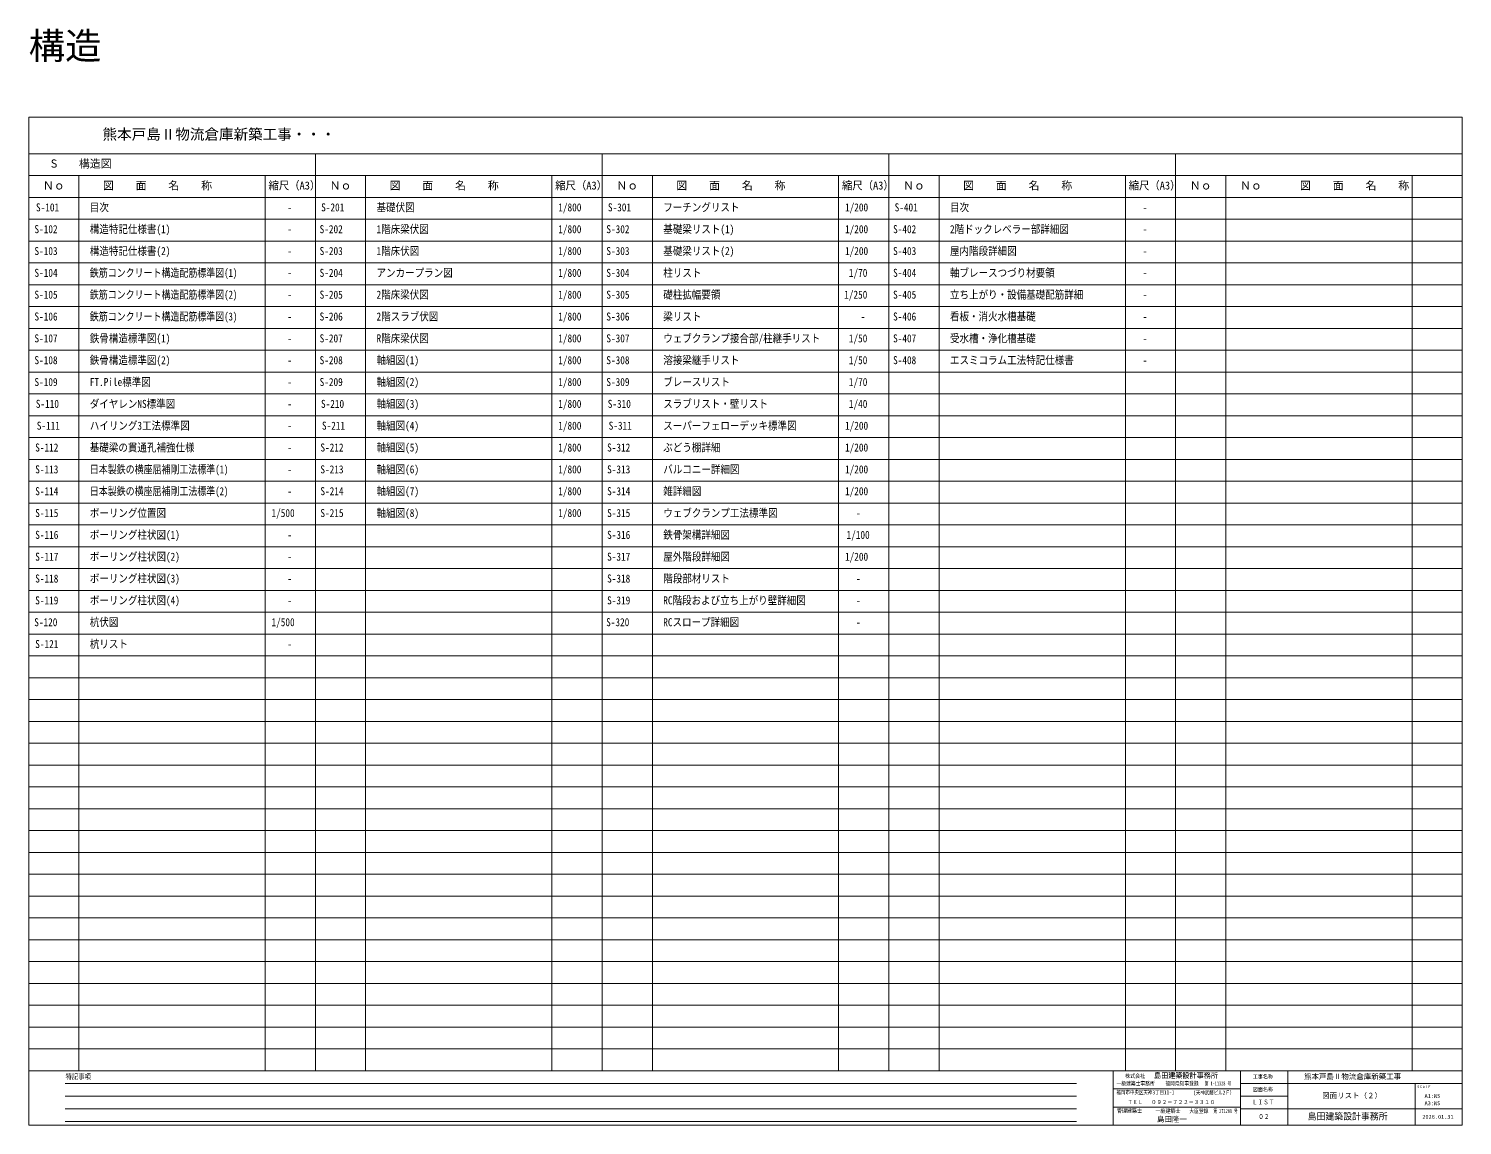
# Model space of a CAD drawing. Units: millimetres at full size. Extents: x -61750 to 61750, y -27874 to 28326.
# Drawn here: x -19700 to 19700, y -27874 to 2262 of the extents above; entities that cross this region are included whole.
import ezdxf
from ezdxf.enums import TextEntityAlignment as Align

# ---------------------------------------------------------------- set-up
doc = ezdxf.new("R2010")
doc.units = ezdxf.units.MM
doc.header["$LTSCALE"] = 30
doc.layers.add('1-8_設備', color=7, linetype='Continuous', lineweight=18)
doc.layers.add('F-0_補助線', color=7, linetype='Continuous', lineweight=18)
doc.layers.add('F-2_99_頁番号', color=7, linetype='Continuous')
doc.styles.add('ＭＳ ゴシック', font='')
doc.styles.get('ＭＳ ゴシック').set_extended_font_data('MS Gothic')

msp = doc.modelspace()

# ---------------------------------------------------------------- linework, layer by layer
at = {"layer": '1-8_設備', "color": 3}
for p, q in [((19700, -1173.87), (-19700, -1173.87)), ((19700, -1173.87), (-19700, -1173.87)), ((19700, -1773.87), (-19700, -1773.87)), ((-18320, -1773.87), (-18320, -26373.87)), ((-13200, -1773.87), (-13200, -26373.87)), ((-10440, -1773.87), (-10440, -21573.87)), ((-5320, -1773.87), (-5320, -26373.87)), ((-2560, -1773.87), (-2560, -26373.87)), ((2560, -1773.87), (2560, -26373.87)), ((5320, -1773.87), (5320, -26373.87)), ((10440, -1773.87), (10440, -26373.87)), ((13200, -1773.87), (13200, -26373.87)), ((18320, -1773.87), (18320, -26373.87)), ((19700, -2373.87), (-19700, -2373.87)), ((19700, -2973.87), (-19700, -2973.87)), ((19700, -3573.87), (-19700, -3573.87)), ((19700, -4173.87), (-19700, -4173.87)), ((19700, -4773.87), (-19700, -4773.87)), ((19700, -5373.87), (-19700, -5373.87)), ((19700, -5973.87), (-19700, -5973.87)), ((19700, -6573.87), (-19700, -6573.87)), ((19700, -7173.87), (-19700, -7173.87)), ((19700, -7773.87), (-19700, -7773.87)), ((-19700, -8373.87), (19700, -8373.87)), ((-19700, -8973.87), (19700, -8973.87)), ((-19700, -9573.87), (19700, -9573.87)), ((-19700, -10173.87), (19700, -10173.87)), ((19700, -10773.87), (-19700, -10773.87)), ((-19700, -11373.87), (19700, -11373.87)), ((-19700, -11973.87), (19700, -11973.87)), ((-19700, -12573.87), (19700, -12573.87)), ((-19700, -13173.87), (19700, -13173.87)), ((-19700, -13773.87), (19700, -13773.87)), ((19700, -14373.87), (-19700, -14373.87)), ((-19700, -14973.87), (19700, -14973.87)), ((-19700, -15573.87), (19700, -15573.87)), ((-19700, -16173.87), (19700, -16173.87)), ((-19700, -16773.87), (19700, -16773.87)), ((-19700, -17373.87), (19700, -17373.87)), ((-19700, -17973.87), (19700, -17973.87)), ((-19700, -18573.87), (19700, -18573.87)), ((-19700, -19173.87), (19700, -19173.87)), ((-19700, -19773.87), (19700, -19773.87)), ((-19700, -20373.87), (19700, -20373.87)), ((-19700, -20973.87), (19700, -20973.87)), ((-19700, -21573.87), (19700, -21573.87)), ((-10440, -21573.87), (-10440, -26373.87)), ((-19700, -22173.87), (19700, -22173.87)), ((-19700, -22773.87), (19700, -22773.87)), ((-19700, -23373.87), (19700, -23373.87)), ((-19700, -23973.87), (19700, -23973.87)), ((-19700, -24573.87), (19700, -24573.87)), ((-19700, -25173.87), (19700, -25173.87)), ((-19700, -25773.87), (19700, -25773.87)), ((-2560, -25773.87), (-2560, -26373.87))]:
    msp.add_line(p, q, dxfattribs=at)
at = {"layer": '1-8_設備', "color": 54}
for p, q in [((-11820, -1173.87), (-11820, -26373.87)), ((-3940, -1173.87), (-3940, -26373.87)), ((3940, -1173.87), (3940, -26373.87)), ((11820, -1173.87), (11820, -26373.87))]:
    msp.add_line(p, q, dxfattribs=at)
at = {"layer": 'F-0_補助線', "color": 20}
for p, q in [((-19700, -173.87), (19700, -173.87)), ((19700, -27873.87), (19700, -173.87)), ((19700, -26373.87), (-19700, -26373.87)), ((10100, -26373.87), (10100, -27873.87)), ((13600, -26373.87), (13600, -27873.87)), ((14900, -26373.87), (14900, -27873.87)), ((13600, -26723.87), (19700, -26723.87)), ((18400, -27073.87), (18400, -26723.87)), ((13600, -26873.87), (10100, -26873.87)), ((14900, -27073.87), (13600, -27073.87)), ((18400, -27073.87), (18400, -27873.87)), ((13600, -27373.87), (10100, -27373.87)), ((13600, -27423.87), (19700, -27423.87))]:
    msp.add_line(p, q, dxfattribs=at)
at = {"layer": 'F-0_補助線'}
for p, q in [((-18700, -26722.52), (9100, -26722.52)), ((-18700, -27072.52), (9100, -27072.52)), ((-18700, -27422.52), (9100, -27422.52)), ((-18700, -27772.52), (9100, -27772.52))]:
    msp.add_line(p, q, dxfattribs=at)
at = {"layer": 'F-0_補助線', "color": 20}
msp.add_lwpolyline([(19700, -27873.87), (-19700, -27873.87), (-19700, -173.87)], dxfattribs=at)

# ---------------------------------------------------------------- texts
at = {"layer": '1-8_設備', "style": 'ＭＳ ゴシック'}
for s, height, p in [('構造', 733.1, (-19700, 1201.83)), ('熊本戸島Ⅱ物流倉庫新築工事・・・', 293.3, (-17670, -873.87)), ('構造図', 219.9, (-18320, -1623.87)), ('Ｎｏ', 219.9, (-19310, -2223.87)), ('図\u3000\u3000面\u3000\u3000名\u3000\u3000称', 219.9, (-17660.57, -2226.42)), ('Ｎｏ', 219.9, (-11430, -2223.87)), ('図\u3000\u3000面\u3000\u3000名\u3000\u3000称', 219.9, (-9780.57, -2226.42)), ('Ｎｏ', 219.9, (-3550, -2223.87)), ('図\u3000\u3000面\u3000\u3000名\u3000\u3000称', 219.9, (-1900.57, -2226.42)), ('Ｎｏ', 219.9, (4330, -2223.87)), ('図\u3000\u3000面\u3000\u3000名\u3000\u3000称', 219.9, (5979.43, -2226.42)), ('Ｎｏ', 219.9, (12210, -2223.87)), ('Ｎｏ', 219.9, (13590, -2223.87)), ('図\u3000\u3000面\u3000\u3000名\u3000\u3000称', 219.9, (15239.43, -2226.42))]:
    msp.add_text(s, height=height, dxfattribs=at).set_placement(p, align=Align.BOTTOM_LEFT)
for s, width, p in [('Ｓ', 0.85, (-19135, -1623.87)), ('縮尺（A3）', 0.95, (-13110, -2223.87)), ('縮尺（A3）', 0.95, (-5230, -2223.87)), ('縮尺（A3）', 0.95, (2650, -2223.87)), ('縮尺（A3）', 0.95, (10530, -2223.87))]:
    msp.add_text(s, height=219.9, dxfattribs=dict(at, width=width)).set_placement(p, align=Align.BOTTOM_LEFT)
at = {"layer": 'F-0_補助線', "style": 'ＭＳ ゴシック'}
for s, height, width, p in [('特記事項', 146.6, 0.85, (-18686.25, -26652.52)), ('一級建築士事務所', 110, 0.85, (10198.75, -26810.12)), ('株式会社', 110, 0.9, (10431.25, -26605.12)), ('島田建築設計事務所', 146.6, 0.95, (11228.75, -26621.37)), ('福岡県知事登録 ', 110, 0.85, (11537.5, -26810.12)), ('第 1-11328 号', 110, 0.65, (12622.5, -26811.37)), ('工事名称', 110, 0.9, (13941.7, -26623.87)), ('ＳＣＡＬＥ', 73.31, 0.75, (18450, -26873.87)), ('福岡市中央区天神3丁目11-1', 110, 0.8, (10196.25, -27056.37)), ('ＴＥＬ', 110, 0.9, (10500, -27323.87)), ('０９２－７２２－３３１０', 110, 0.95, (11150, -27323.87)), ('(天神武藤ビル2Ｆ）', 110, 0.8, (12304.14, -27062.62)), ('図面名称', 110, 0.9, (13941.7, -26973.87)), ('ＬＩＳＴ', 128.3, 0.85, (13921.15, -27336.37)), ('管理建築士', 110, 0.9, (10205, -27561.37)), ('一級建築士', 110, 0.9, (11262.5, -27567.62)), ('大臣登録 ', 110, 0.85, (12196.25, -27568.87)), ('第 271280 号', 110, 0.65, (12860, -27568.87)), ('０２', 128.3, 0.85, (14091.77, -27736.37)), ('島田建築設計事務所', 183.3, 0.95, (15450.93, -27773.87))]:
    msp.add_text(s, height=height, dxfattribs=dict(at, width=width)).set_placement(p, align=Align.BOTTOM_LEFT)
for s, height, p in [('熊本戸島Ⅱ物流倉庫新築工事', 146.6, (15350, -26648.87)), ('図面リスト（２）', 146.6, (15850, -27173.87)), ('A1:NS', 110, (18662.5, -27153.99)), ('A3:NS', 110, (18662.5, -27353.99)), ('島田隆一', 146.6, (11308.65, -27823.87)), ('2026.01.31', 110, (18600, -27728.23))]:
    msp.add_text(s, height=height, dxfattribs=at).set_placement(p, align=Align.BOTTOM_LEFT)
at = {"layer": 'F-2_99_頁番号', "style": 'ＭＳ ゴシック'}
for s, width, p in [('S-101', 0.85, (-19498.75, -2823.87)), ('目次', 0.85, (-18020, -2823.87)), ('-', 0.85, (-12595, -2823.87)), ('S-201', 0.85, (-11661.25, -2823.87)), ('基礎伏図', 0.85, (-10140, -2823.87)), ('1/800', 0.85, (-5145.31, -2823.87)), ('S-301', 0.85, (-3781.25, -2823.87)), ('フーチングリスト', 0.85, (-2260, -2823.87)), ('1/200', 0.85, (2734.69, -2823.87)), ('S-401', 0.85, (4098.75, -2823.87)), ('目次', 0.85, (5620, -2823.87)), (' -', 0.85, (10790, -2823.87)), ('S-102', 0.85, (-19541.25, -3423.87)), ('構造特記仕様書(1)', 0.85, (-18020, -3423.87)), ('S-202', 0.85, (-11703.75, -3423.87)), ('1階床梁伏図', 0.85, (-10140, -3423.87)), ('1/800', 0.85, (-5145.31, -3423.87)), ('S-302', 0.85, (-3823.75, -3423.87)), ('基礎梁リスト(1)', 0.85, (-2260, -3423.87)), ('1/200', 0.85, (2734.69, -3423.87)), ('S-402', 0.85, (4056.25, -3423.87)), ('2階ドックレベラー部詳細図', 0.85, (5620, -3423.87)), ('-', 0.85, (-12595, -3423.87)), (' -', 0.85, (10790, -3423.87)), ('S-103', 0.85, (-19541.25, -4023.87)), ('構造特記仕様書(2)', 0.85, (-18020, -4023.87)), ('-', 0.85, (-12595, -4023.87)), ('S-203', 0.85, (-11703.75, -4023.87)), ('1階床伏図', 0.85, (-10140, -4023.87)), ('1/800', 0.85, (-5145.31, -4023.87)), ('S-303', 0.85, (-3823.75, -4023.87)), ('基礎梁リスト(2)', 0.85, (-2260, -4023.87)), ('1/200', 0.85, (2734.69, -4023.87)), ('S-403', 0.85, (4056.25, -4023.87)), ('屋内階段詳細図', 0.85, (5620, -4023.87)), (' -', 0.85, (10790, -4023.87)), ('鉄筋コンクリート構造配筋標準図(1)', 0.8, (-18020, -4623.87)), ('アンカープラン図', 0.85, (-10140, -4623.87)), ('1/800', 0.85, (-5145.31, -4623.87)), ('柱リスト', 0.85, (-2260, -4623.87)), ('1/70', 0.85, (2840.94, -4623.87)), ('軸ブレースつづり材要領', 0.85, (5620, -4623.87)), ('S-104', 0.85, (-19541.25, -4623.87)), ('-', 0.85, (-12595, -4623.87)), ('S-204', 0.85, (-11703.75, -4623.87)), ('S-304', 0.85, (-3823.75, -4623.87)), ('S-404', 0.85, (4056.25, -4623.87)), (' -', 0.85, (10790, -4623.87)), ('S-105', 0.85, (-19541.25, -5223.87)), ('鉄筋コンクリート構造配筋標準図(2)', 0.8, (-18020, -5223.87)), ('-', 0.85, (-12595, -5223.87)), ('S-205', 0.85, (-11703.75, -5223.87)), ('2階床梁伏図', 0.85, (-10140, -5223.87)), ('1/800', 0.85, (-5145.31, -5223.87)), ('S-305', 0.85, (-3823.75, -5223.87)), ('礎柱拡幅要領', 0.85, (-2260, -5223.87)), ('1/250', 0.85, (2712.55, -5223.87)), ('S-405', 0.85, (4056.25, -5223.87)), ('立ち上がり・設備基礎配筋詳細', 0.85, (5620, -5223.87)), (' -', 0.85, (10790, -5223.87)), ('鉄筋コンクリート構造配筋標準図(3)', 0.8, (-18020, -5823.87)), ('2階スラブ伏図', 0.85, (-10140, -5823.87)), ('梁リスト', 0.85, (-2260, -5823.87)), ('看板・消火水槽基礎', 0.85, (5620, -5823.87)), ('S-106', 0.85, (-19541.25, -5823.87)), ('-', 0.85, (-12595, -5823.87)), ('S-206', 0.85, (-11703.75, -5823.87)), ('1/800', 0.85, (-5145.31, -5823.87)), ('S-306', 0.85, (-3823.75, -5823.87)), ('-', 0.85, (3165, -5823.87)), ('S-406', 0.85, (4056.25, -5823.87)), (' -', 0.85, (10790, -5823.87)), ('S-107', 0.85, (-19541.25, -6423.87)), ('鉄骨構造標準図(1)', 0.85, (-18020, -6423.87)), ('-', 0.85, (-12595, -6423.87)), ('S-207', 0.85, (-11703.75, -6423.87)), ('R階床梁伏図', 0.85, (-10140, -6423.87)), ('1/800', 0.85, (-5145.31, -6423.87)), ('S-307', 0.85, (-3823.75, -6423.87)), ('ウェブクランプ接合部/柱継手リスト', 0.85, (-2260, -6423.87)), ('1/50', 0.85, (2840.05, -6423.87)), ('S-407', 0.85, (4056.25, -6423.87)), ('受水槽・浄化槽基礎', 0.85, (5620, -6423.87)), (' -', 0.85, (10790, -6423.87)), ('S-108', 0.85, (-19541.25, -7023.87)), ('鉄骨構造標準図(2)', 0.85, (-18020, -7023.87)), ('-', 0.85, (-12595, -7023.87)), ('S-208', 0.85, (-11703.75, -7023.87)), ('軸組図(1)', 0.85, (-10140, -7023.87)), ('1/800', 0.85, (-5145.31, -7023.87)), ('S-308', 0.85, (-3823.75, -7023.87)), ('溶接梁継手リスト', 0.85, (-2260, -7023.87)), ('1/50', 0.85, (2840.05, -7023.87)), ('S-408', 0.85, (4056.25, -7023.87)), ('エスミコラム工法特記仕様書', 0.85, (5620, -7023.87)), (' -', 0.85, (10790, -7023.87)), ('S-109', 0.85, (-19541.31, -7623.87)), ('FT.Pile標準図', 0.85, (-18020, -7623.87)), ('-', 0.85, (-12595, -7623.87)), ('S-209', 0.85, (-11703.81, -7623.87)), ('軸組図(2)', 0.85, (-10140, -7623.87)), ('1/800', 0.85, (-5145.31, -7623.87)), ('S-309', 0.85, (-3823.81, -7623.87)), ('ブレースリスト', 0.85, (-2260, -7623.87)), ('1/70', 0.85, (2840.94, -7623.87)), ('S-110', 0.85, (-19504.06, -8223.87)), ('ダイヤレンNS標準図', 0.85, (-18020, -8223.87)), ('-', 0.85, (-12595, -8223.87)), ('S-210', 0.85, (-11666.56, -8223.87)), ('軸組図(3)', 0.85, (-10140, -8223.87)), ('1/800', 0.85, (-5145.31, -8223.87)), ('S-310', 0.85, (-3786.56, -8223.87)), ('スラブリスト・壁リスト', 0.85, (-2260, -8223.87)), ('1/40', 0.85, (2840.94, -8223.87)), ('S-111', 0.85, (-19477.5, -8823.87)), ('ハイリング3工法標準図', 0.85, (-18020, -8823.87)), ('-', 0.85, (-12595, -8823.87)), ('S-211', 0.85, (-11640, -8823.87)), ('軸組図(4)', 0.85, (-10140, -8823.87)), ('1/800', 0.85, (-5145.31, -8823.87)), ('S-311', 0.85, (-3760, -8823.87)), ('スーパーフェローデッキ標準図', 0.85, (-2260, -8823.87)), ('1/200', 0.85, (2734.69, -8823.87)), ('S-112', 0.85, (-19520, -9423.87)), ('基礎梁の貫通孔補強仕様', 0.85, (-18020, -9423.87)), ('-', 0.85, (-12595, -9420.46)), ('S-212', 0.85, (-11682.5, -9423.87)), ('軸組図(5)', 0.85, (-10140, -9423.87)), ('1/800', 0.85, (-5145.31, -9423.87)), ('S-312', 0.85, (-3802.5, -9423.87)), ('ぶどう棚詳細', 0.85, (-2260, -9423.87)), ('1/200', 0.85, (2734.69, -9423.87)), ('S-113', 0.85, (-19520, -10023.87)), ('日本製鉄の横座屈補剛工法標準(1)', 0.8, (-18020, -10023.87)), ('S-213', 0.85, (-11682.5, -10023.87)), ('軸組図(6)', 0.85, (-10140, -10023.87)), ('1/800', 0.85, (-5145.31, -10023.87)), ('S-313', 0.85, (-3802.5, -10023.87)), ('バルコニー詳細図', 0.85, (-2260, -10023.87)), ('1/200', 0.85, (2734.69, -10023.87)), ('-', 0.85, (-12595, -10023.87)), ('S-114', 0.85, (-19520, -10623.87)), ('日本製鉄の横座屈補剛工法標準(2)', 0.8, (-18020, -10623.87)), ('-', 0.85, (-12595, -10623.87)), ('S-214', 0.85, (-11682.5, -10623.87)), ('軸組図(7)', 0.85, (-10140, -10623.87)), ('1/800', 0.85, (-5145.31, -10623.87)), ('S-314', 0.85, (-3802.5, -10623.87)), ('雑詳細図', 0.85, (-2260, -10623.87)), ('1/200', 0.85, (2734.69, -10623.87)), ('S-115', 0.85, (-19520, -11223.87)), ('ボーリング位置図', 0.85, (-18020, -11223.87)), ('1/500', 0.85, (-13026.2, -11223.87)), ('S-215', 0.85, (-11682.5, -11223.87)), ('軸組図(8)', 0.85, (-10140, -11223.87)), ('1/800', 0.85, (-5145.31, -11223.87)), ('S-315', 0.85, (-3802.5, -11223.87)), ('ウェブクランプ工法標準図', 0.85, (-2260, -11223.87)), (' -', 0.85, (2910, -11223.87)), ('S-116', 0.85, (-19520, -11823.87)), ('ボーリング柱状図(1)', 0.85, (-18020, -11823.87)), ('-', 0.85, (-12595, -11823.87)), ('S-316', 0.85, (-3802.5, -11823.87)), ('鉄骨架構詳細図', 0.85, (-2260, -11823.87)), ('1/100', 0.85, (2777.19, -11823.87)), ('S-117', 0.85, (-19520, -12423.87)), ('ボーリング柱状図(2)', 0.85, (-18020, -12423.87)), ('S-317', 0.85, (-3802.5, -12423.87)), ('屋外階段詳細図', 0.85, (-2260, -12423.87)), ('1/200', 0.85, (2734.69, -12423.87)), ('-', 0.85, (-12595, -12423.87)), ('S-118', 0.85, (-19520, -13023.87)), ('ボーリング柱状図(3)', 0.85, (-18020, -13023.87)), ('-', 0.85, (-12595, -13023.87)), ('S-318', 0.85, (-3802.5, -13023.87)), ('階段部材リスト', 0.85, (-2260, -13023.87)), (' -', 0.85, (2910, -13023.87)), ('S-119', 0.85, (-19520.06, -13623.87)), ('ボーリング柱状図(4)', 0.85, (-18020, -13623.87)), ('S-319', 0.85, (-3802.56, -13623.87)), ('RC階段および立ち上がり壁詳細図', 0.85, (-2260, -13623.87)), ('-', 0.85, (-12595, -13623.87)), (' -', 0.85, (2910, -13623.87)), ('S-120', 0.85, (-19546.56, -14223.87)), ('杭伏図', 0.85, (-18020, -14223.87)), ('1/500', 0.85, (-13026.2, -14223.87)), ('S-320', 0.85, (-3829.06, -14223.87)), ('RCスロープ詳細図', 0.85, (-2260, -14223.87)), (' -', 0.85, (2910, -14223.87)), ('S-121', 0.85, (-19520, -14823.87)), ('杭リスト', 0.85, (-18020, -14823.87)), ('-', 0.85, (-12595, -14823.87))]:
    msp.add_text(s, height=219.9, dxfattribs=dict(at, width=width)).set_placement(p, align=Align.BOTTOM_LEFT)

doc.saveas('drawing.dxf')
